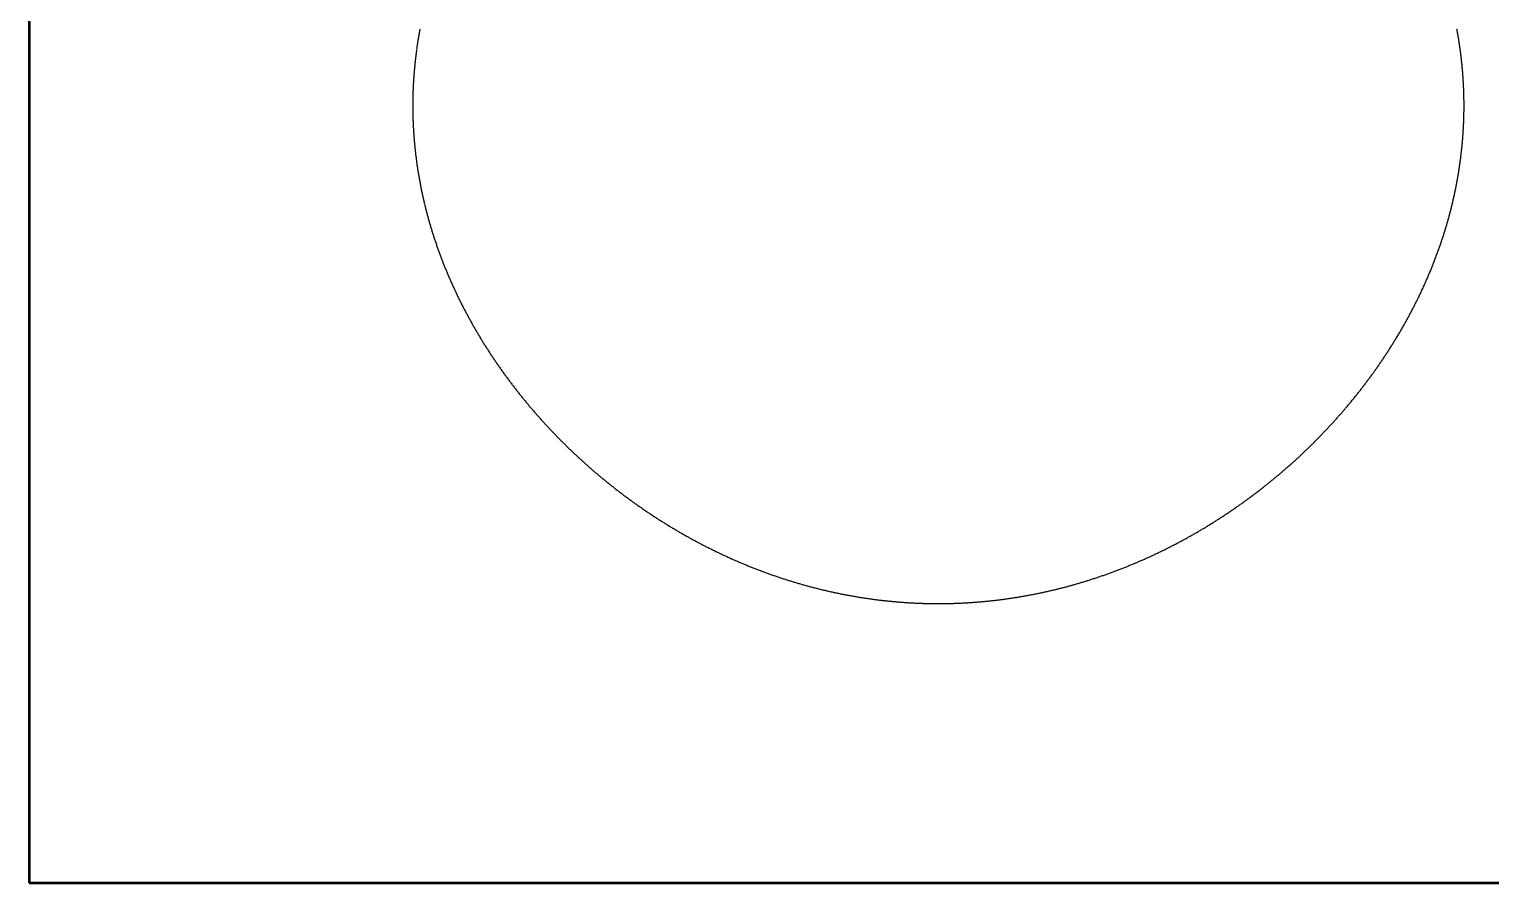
# Model space of a CAD drawing. Header units: millimetres. Extents: x 0 to 2931, y 0 to 1832.
# Drawn here: x 0 to 786, y 0 to 459 of the extents above; entities that cross this region are included whole.
import ezdxf

# ---------------------------------------------------------------- set-up
doc = ezdxf.new("R2010")
doc.units = ezdxf.units.MM
doc.layers.add('IV_OUTER_PROFILE', color=7, linetype='Continuous', lineweight=50)

msp = doc.modelspace()

# ---------------------------------------------------------------- linework, layer by layer
for centre, radius, start, end in [((435.63, 416.56), 229.56, 170.19993, 170.44838), ((435.81, 416.53), 229.74, 169.95159, 170.19999), ((435.98, 416.5), 229.91, 169.70329, 169.95165), ((436.14, 416.47), 230.07, 169.45502, 169.70335), ((540.41, 416.22), 230.88, 10.32303, 10.57049), ((540.75, 416.28), 230.53, 10.07521, 10.32291), ((541.11, 416.35), 230.17, 9.82715, 10.07508), ((541.48, 416.41), 229.8, 9.57883, 9.82701), ((433.83, 416.83), 227.73, 172.18909, 172.43829), ((434.09, 416.8), 228, 171.94012, 172.18919), ((434.34, 416.76), 228.25, 171.69126, 171.94021), ((434.58, 416.73), 228.49, 171.4425, 171.69135), ((434.81, 416.69), 228.73, 171.19384, 171.44258), ((435.03, 416.66), 228.95, 170.94526, 171.19392), ((435.24, 416.62), 229.16, 170.69675, 170.94533), ((435.44, 416.59), 229.36, 170.44831, 170.69683), ((541.85, 416.48), 229.41, 9.33024, 9.57869), ((542.24, 416.54), 229.02, 9.08137, 9.33009), ((542.64, 416.6), 228.62, 8.83222, 9.08122), ((543.04, 416.67), 228.21, 8.58277, 8.83207), ((543.45, 416.73), 227.79, 8.33301, 8.58262), ((543.88, 416.79), 227.37, 8.08295, 8.33286), ((544.31, 416.86), 226.93, 7.83255, 8.08278), ((544.75, 416.92), 226.48, 7.58182, 7.83239), ((431.38, 417.11), 225.27, 174.18611, 174.43667), ((431.72, 417.08), 225.61, 173.93588, 174.18624), ((432.05, 417.04), 225.94, 173.68585, 173.93601), ((432.38, 417.01), 226.27, 173.43599, 173.68597), ((432.69, 416.97), 226.58, 173.18631, 173.43611), ((432.99, 416.94), 226.88, 172.93679, 173.18642), ((433.28, 416.9), 227.18, 172.68742, 172.93689), ((433.56, 416.87), 227.46, 172.43819, 172.68752), ((545.21, 416.98), 226.03, 7.33075, 7.58165), ((545.67, 417.04), 225.56, 7.07932, 7.33058), ((546.14, 417.1), 225.09, 6.82753, 7.07914), ((546.61, 417.15), 224.61, 6.57536, 6.82735), ((547.1, 417.21), 224.12, 6.32281, 6.57518), ((547.6, 417.27), 223.62, 6.06986, 6.32262), ((548.1, 417.32), 223.11, 5.81651, 6.06967), ((548.62, 417.37), 222.59, 5.56275, 5.81632), ((428.29, 417.36), 222.17, 176.19603, 176.4486), ((428.71, 417.33), 222.59, 175.94391, 176.19619), ((429.13, 417.3), 223, 175.69206, 175.94406), ((429.53, 417.27), 223.41, 175.44047, 175.69221), ((429.92, 417.24), 223.8, 175.18914, 175.44062), ((430.3, 417.21), 224.18, 174.93804, 175.18928), ((430.67, 417.18), 224.55, 174.68718, 174.93818), ((431.03, 417.15), 224.92, 174.43654, 174.68732), ((549.14, 417.43), 222.07, 5.30856, 5.56255), ((549.67, 417.48), 221.54, 5.05394, 5.30836), ((550.21, 417.52), 221, 4.79887, 5.05373), ((550.75, 417.57), 220.45, 4.54335, 4.79866), ((551.31, 417.62), 219.89, 4.28737, 4.54314), ((551.87, 417.66), 219.33, 4.03091, 4.28715), ((552.44, 417.7), 218.75, 3.77396, 4.03068), ((550.22, 417.55), 220.98, 3.52005, 3.774), ((424.59, 417.52), 218.46, 178.22406, 178.47929), ((425.09, 417.51), 218.96, 177.96938, 178.22425), ((425.57, 417.49), 219.45, 177.71506, 177.96957), ((426.05, 417.47), 219.92, 177.46109, 177.71525), ((426.52, 417.45), 220.39, 177.20745, 177.46127), ((426.98, 417.43), 220.85, 176.95413, 177.20762), ((427.43, 417.41), 221.3, 176.70113, 176.95431), ((427.86, 417.38), 221.74, 176.44844, 176.7013), ((549.09, 417.48), 222.11, 3.26821, 3.52067), ((549.09, 417.48), 222.11, 3.01595, 3.26821), ((549.1, 417.48), 222.1, 2.76386, 3.01594), ((549.12, 417.48), 222.08, 2.51195, 2.76385), ((549.15, 417.49), 222.05, 2.2602, 2.51194), ((549.19, 417.49), 222.01, 2.0086, 2.26018), ((549.24, 417.49), 221.96, 1.75714, 2.00858), ((549.31, 417.49), 221.89, 1.50581, 1.75712), ((427.09, 417.5), 220.96, 179.49842, 179.74955), ((428.41, 417.5), 222.28, 179.74998, 179.99985), ((428.18, 417.5), 222.05, 179.99994, 180.25038), ((427.98, 417.5), 221.85, 180.25031, 180.50106), ((428.47, 417.49), 222.34, 179.24814, 179.498), ((423.05, 417.56), 216.92, 178.99032, 179.24674), ((423.57, 417.55), 217.45, 178.73452, 178.99053), ((424.09, 417.54), 217.96, 178.4791, 178.73472), ((549.38, 417.49), 221.82, 1.25461, 1.50579), ((549.46, 417.49), 221.74, 1.00351, 1.25458), ((549.56, 417.5), 221.64, 0.75252, 1.00348), ((549.66, 417.5), 221.54, 0.50162, 0.75248), ((549.78, 417.5), 221.42, 0.25079, 0.50157), ((553.93, 417.5), 217.27, 359.48875, 359.74431), ((549.91, 417.5), 221.29, 0.00004, 0.25074), ((554.43, 417.5), 216.77, 359.74411, 0.00005), ((427.82, 417.5), 221.69, 180.50099, 180.75201), ((427.7, 417.5), 221.57, 180.75196, 181.00322), ((427.61, 417.49), 221.48, 181.00318, 181.25465), ((427.56, 417.49), 221.43, 181.25463, 181.50627), ((427.54, 417.49), 221.42, 181.50627, 181.75806), ((427.57, 417.49), 221.44, 181.75807, 182.00998), ((427.63, 417.49), 221.5, 182.01, 182.262), ((427.72, 417.5), 221.59, 182.26204, 182.5141), ((550.22, 417.58), 220.98, 357.45791, 357.71086), ((550.65, 417.57), 220.55, 357.71069, 357.96393), ((551.09, 417.55), 220.11, 357.96376, 358.2173), ((551.54, 417.54), 219.66, 358.21712, 358.47097), ((552, 417.53), 219.2, 358.47079, 358.72496), ((552.47, 417.52), 218.74, 358.72478, 358.97928), ((552.94, 417.51), 218.26, 358.97909, 359.23393), ((553.43, 417.51), 217.77, 359.23375, 359.48894), ((427.85, 417.5), 221.72, 182.51415, 182.76624), ((428.02, 417.51), 221.89, 182.7663, 183.0184), ((428.22, 417.52), 222.1, 183.01847, 183.27053), ((428.46, 417.54), 222.34, 183.27062, 183.52263), ((428.74, 417.56), 222.62, 183.52273, 183.77464), ((429.06, 417.58), 222.93, 183.77476, 184.02655), ((429.41, 417.6), 223.28, 184.02668, 184.27833), ((424.48, 417.23), 218.34, 184.27655, 184.53413), ((547.15, 417.76), 224.06, 355.44469, 355.69569), ((547.49, 417.74), 223.71, 355.69556, 355.94677), ((547.85, 417.71), 223.35, 355.94664, 356.19806), ((548.22, 417.69), 222.98, 356.19792, 356.44958), ((548.6, 417.66), 222.6, 356.44943, 356.70133), ((548.99, 417.64), 222.21, 356.70118, 356.95332), ((549.39, 417.62), 221.81, 356.95317, 357.20556), ((549.8, 417.6), 221.4, 357.20541, 357.45807), ((425.55, 417.31), 219.42, 184.5337, 184.79021), ((426.14, 417.36), 220, 184.79044, 185.04645), ((426.71, 417.41), 220.58, 185.04667, 185.3022), ((427.28, 417.47), 221.15, 185.30242, 185.55746), ((427.84, 417.52), 221.71, 185.55767, 185.81225), ((428.39, 417.58), 222.27, 185.81246, 186.06658), ((428.94, 417.64), 222.82, 186.06679, 186.32045), ((429.47, 417.7), 223.35, 186.32066, 186.57388), ((544.72, 417.99), 226.5, 353.44375, 353.69347), ((544.98, 417.96), 226.23, 353.69337, 353.94322), ((545.26, 417.93), 225.95, 353.94312, 354.1931), ((545.55, 417.9), 225.66, 354.19299, 354.44312), ((545.85, 417.87), 225.36, 354.44301, 354.69329), ((546.16, 417.84), 225.05, 354.69317, 354.94362), ((546.48, 417.82), 224.73, 354.9435, 355.19413), ((546.81, 417.79), 224.4, 355.194, 355.44481), ((430, 417.76), 223.89, 186.57408, 186.82688), ((430.52, 417.82), 224.41, 186.82708, 187.07946), ((431.03, 417.88), 224.92, 187.07965, 187.33162), ((431.53, 417.95), 225.43, 187.33181, 187.58338), ((432.02, 418.02), 225.92, 187.58357, 187.83475), ((432.5, 418.08), 226.41, 187.83493, 188.08573), ((432.98, 418.15), 226.89, 188.08591, 188.33634), ((433.44, 418.22), 227.36, 188.33651, 188.58659), ((542.94, 418.21), 228.29, 351.44998, 351.69905), ((543.13, 418.19), 228.1, 351.69898, 351.9481), ((543.33, 418.16), 227.9, 351.94803, 352.1972), ((543.53, 418.13), 227.69, 352.19713, 352.44637), ((543.75, 418.1), 227.48, 352.44629, 352.6956), ((543.98, 418.08), 227.25, 352.69552, 352.94492), ((544.21, 418.05), 227.01, 352.94483, 353.19433), ((544.46, 418.02), 226.76, 353.19424, 353.44385), ((433.9, 418.29), 227.83, 188.58676, 188.83648), ((434.35, 418.36), 228.28, 188.83664, 189.08603), ((434.79, 418.43), 228.72, 189.08619, 189.33524), ((435.22, 418.5), 229.16, 189.3354, 189.58413), ((435.64, 418.57), 229.58, 189.58428, 189.8327), ((436.05, 418.65), 230, 189.83285, 190.08096), ((436.45, 418.72), 230.41, 190.08111, 190.32894), ((436.84, 418.79), 230.8, 190.32908, 190.57662), ((541.82, 418.4), 229.43, 349.45843, 349.70746), ((541.92, 418.38), 229.32, 349.70742, 349.95642), ((542.04, 418.36), 229.2, 349.95638, 350.20536), ((542.16, 418.34), 229.08, 350.20531, 350.45428), ((542.3, 418.31), 228.94, 350.45423, 350.70321), ((542.45, 418.29), 228.79, 350.70315, 350.95213), ((542.6, 418.27), 228.63, 350.95208, 351.20108), ((542.77, 418.24), 228.47, 351.20102, 351.45005), ((437.22, 418.86), 231.19, 190.57676, 190.82403), ((437.59, 418.93), 231.57, 190.82416, 191.07117), ((437.95, 419), 231.94, 191.0713, 191.31805), ((438.31, 419.08), 232.3, 191.31818, 191.56469), ((438.65, 419.15), 232.65, 191.56481, 191.81109), ((438.98, 419.22), 232.99, 191.81121, 192.05726), ((439.3, 419.29), 233.32, 192.05737, 192.30321), ((439.62, 419.35), 233.64, 192.30332, 192.54895), ((541.32, 418.5), 229.94, 347.46433, 347.7139), ((541.35, 418.49), 229.91, 347.71389, 347.96336), ((541.38, 418.48), 229.87, 347.96335, 348.21273), ((541.43, 418.47), 229.82, 348.21271, 348.46201), ((541.49, 418.46), 229.76, 348.46199, 348.71122), ((541.56, 418.45), 229.69, 348.71119, 348.96036), ((541.63, 418.43), 229.62, 348.96033, 349.20944), ((541.72, 418.42), 229.53, 349.20941, 349.45847), ((439.92, 419.42), 233.95, 192.54906, 192.79449), ((440.21, 419.49), 234.25, 192.79459, 193.03983), ((440.5, 419.55), 234.54, 193.03994, 193.285), ((440.77, 419.62), 234.82, 193.2851, 193.53), ((441.03, 419.68), 235.09, 193.53009, 193.77483), ((441.28, 419.75), 235.35, 193.77492, 194.0195), ((441.53, 419.81), 235.6, 194.01959, 194.26404), ((441.76, 419.87), 235.84, 194.26412, 194.50844), ((540.47, 418.71), 230.82, 345.46428, 345.7139), ((541.36, 418.48), 229.89, 345.7138, 345.96431), ((541.33, 418.49), 229.93, 345.96432, 346.21467), ((541.3, 418.5), 229.95, 346.21468, 346.46488), ((541.29, 418.5), 229.97, 346.46489, 346.71494), ((541.28, 418.5), 229.98, 346.71495, 346.96487), ((541.28, 418.5), 229.97, 346.96487, 347.21466), ((541.3, 418.5), 229.96, 347.21466, 347.46434), ((441.98, 419.92), 236.07, 194.50852, 194.75271), ((442.19, 419.98), 236.29, 194.75278, 194.99686), ((442.4, 420.03), 236.5, 194.99694, 195.24091), ((442.59, 420.09), 236.7, 195.24098, 195.48486), ((442.77, 420.14), 236.89, 195.48493, 195.72872), ((442.94, 420.19), 237.07, 195.72878, 195.9725), ((443.11, 420.23), 237.24, 195.97256, 196.21621), ((443.26, 420.28), 237.4, 196.21626, 196.45986), ((534.12, 420.44), 237.39, 343.49823, 343.74179), ((534.87, 420.23), 236.62, 343.74152, 343.98577), ((535.62, 420.02), 235.84, 343.9855, 344.23046), ((536.37, 419.8), 235.06, 344.23019, 344.47585), ((537.13, 419.59), 234.27, 344.47558, 344.72197), ((537.9, 419.39), 233.47, 344.72169, 344.9688), ((538.67, 419.18), 232.67, 344.96852, 345.21638), ((539.45, 418.98), 231.87, 345.21609, 345.4647), ((443.4, 420.32), 237.55, 196.45991, 196.70345), ((443.53, 420.36), 237.69, 196.7035, 196.947), ((443.66, 420.4), 237.81, 196.94704, 197.19052), ((443.77, 420.43), 237.93, 197.19056, 197.434), ((443.87, 420.47), 238.04, 197.43404, 197.67748), ((443.97, 420.5), 238.14, 197.67751, 197.92094), ((444.05, 420.52), 238.23, 197.92097, 198.1644), ((445.98, 421.16), 240.26, 198.16493, 198.40639), ((528.42, 422.21), 243.36, 341.57565, 341.81398), ((529.11, 421.99), 242.64, 341.81375, 342.0527), ((529.81, 421.77), 241.91, 342.05246, 342.29205), ((530.51, 421.54), 241.17, 342.2918, 342.53203), ((531.22, 421.32), 240.43, 342.53178, 342.77265), ((531.93, 421.1), 239.68, 342.7724, 343.01393), ((532.66, 420.88), 238.92, 343.01368, 343.25587), ((533.39, 420.66), 238.16, 343.25562, 343.49849), ((446.63, 421.38), 240.95, 198.40677, 198.64762), ((447.42, 421.65), 241.78, 198.6479, 198.888), ((448.2, 421.91), 242.61, 198.88827, 199.12763), ((448.98, 422.18), 243.43, 199.1279, 199.36653), ((449.75, 422.46), 244.25, 199.36679, 199.60469), ((450.52, 422.73), 245.06, 199.60496, 199.84214), ((451.28, 423.01), 245.87, 199.8424, 200.07887), ((452.03, 423.28), 246.67, 200.07913, 200.31491), ((523.22, 424.02), 248.87, 339.69201, 339.92571), ((523.84, 423.8), 248.21, 339.9255, 340.15974), ((524.47, 423.57), 247.54, 340.15953, 340.39433), ((525.11, 423.34), 246.86, 340.39411, 340.62948), ((525.76, 423.12), 246.18, 340.62926, 340.8652), ((526.41, 422.89), 245.49, 340.86498, 341.1015), ((527.07, 422.67), 244.78, 341.10128, 341.33839), ((527.75, 422.44), 244.08, 341.33816, 341.57588), ((452.78, 423.56), 247.47, 200.31516, 200.55024), ((453.52, 423.84), 248.26, 200.55049, 200.78489), ((454.26, 424.12), 249.05, 200.78514, 201.01887), ((454.99, 424.4), 249.83, 201.01911, 201.25217), ((455.71, 424.68), 250.61, 201.25241, 201.48481), ((456.42, 424.97), 251.37, 201.48505, 201.7168), ((457.13, 425.25), 252.14, 201.71703, 201.94814), ((457.83, 425.53), 252.89, 201.94837, 202.17885), ((458.52, 425.81), 253.64, 202.17908, 202.40893), ((518.05, 426.02), 254.41, 337.61357, 337.84275), ((518.59, 425.8), 253.83, 337.84258, 338.07223), ((519.13, 425.58), 253.25, 338.07205, 338.30217), ((519.69, 425.36), 252.65, 338.30199, 338.53259), ((520.25, 425.14), 252.04, 338.53241, 338.7635), ((520.83, 424.92), 251.43, 338.76332, 338.99491), ((521.41, 424.7), 250.8, 338.99472, 339.22683), ((522, 424.47), 250.17, 339.22663, 339.45926), ((522.61, 424.25), 249.52, 339.45906, 339.69222), ((459.2, 426.1), 254.38, 202.40916, 202.6384), ((459.88, 426.38), 255.11, 202.63862, 202.86725), ((460.55, 426.66), 255.84, 202.86747, 203.09551), ((461.21, 426.95), 256.56, 203.09572, 203.32317), ((461.86, 427.23), 257.27, 203.32338, 203.55024), ((462.5, 427.51), 257.97, 203.55045, 203.77675), ((463.14, 427.79), 258.66, 203.77695, 204.00268), ((463.76, 428.07), 259.35, 204.00288, 204.22806), ((514.15, 427.68), 258.66, 335.79691, 336.02272), ((514.6, 427.49), 258.16, 336.02258, 336.24878), ((515.06, 427.28), 257.66, 336.24863, 336.47523), ((515.53, 427.08), 257.15, 336.47508, 336.70209), ((516.01, 426.87), 256.62, 336.70193, 336.92935), ((516.51, 426.66), 256.08, 336.9292, 337.15705), ((517.01, 426.45), 255.54, 337.15688, 337.38517), ((517.53, 426.24), 254.98, 337.385, 337.61373), ((464.38, 428.35), 260.02, 204.22826, 204.45289), ((464.99, 428.63), 260.69, 204.45308, 204.67718), ((465.59, 428.9), 261.35, 204.67737, 204.90094), ((466.17, 429.18), 262, 204.90112, 205.12418), ((466.75, 429.45), 262.64, 205.12436, 205.3469), ((467.32, 429.72), 263.27, 205.34708, 205.56912), ((467.88, 429.99), 263.89, 205.56929, 205.79084), ((468.43, 430.25), 264.5, 205.79101, 206.01208), ((468.97, 430.52), 265.1, 206.01224, 206.23283), ((510.6, 429.34), 262.57, 333.78166, 334.0044), ((510.95, 429.17), 262.18, 334.00429, 334.22733), ((511.31, 429), 261.78, 334.22721, 334.45057), ((511.68, 428.82), 261.37, 334.45045, 334.67413), ((512.06, 428.64), 260.95, 334.67401, 334.89802), ((512.46, 428.45), 260.51, 334.89789, 335.12224), ((512.86, 428.27), 260.07, 335.12212, 335.34682), ((513.28, 428.08), 259.61, 335.34669, 335.57175), ((513.71, 427.88), 259.14, 335.57161, 335.79705), ((469.5, 430.78), 265.69, 206.233, 206.45312), ((470.02, 431.04), 266.27, 206.45328, 206.67295), ((470.53, 431.29), 266.84, 206.67311, 206.89233), ((471.02, 431.55), 267.4, 206.89248, 207.11126), ((471.51, 431.8), 267.94, 207.11141, 207.32976), ((471.99, 432.04), 268.48, 207.32991, 207.54784), ((472.45, 432.29), 269, 207.54798, 207.7655), ((472.9, 432.53), 269.52, 207.76564, 207.98275), ((508.25, 430.53), 265.2, 332.01032, 332.23096), ((508.5, 430.4), 264.92, 332.23089, 332.45176), ((508.77, 430.26), 264.62, 332.45167, 332.67278), ((509.04, 430.12), 264.31, 332.6727, 332.89406), ((509.33, 429.97), 263.99, 332.89397, 333.11558), ((509.63, 429.82), 263.65, 333.11549, 333.33737), ((509.94, 429.66), 263.3, 333.33727, 333.55942), ((510.27, 429.5), 262.94, 333.55932, 333.78176), ((473.35, 432.76), 270.02, 207.98289, 208.19961), ((473.78, 432.99), 270.51, 208.19974, 208.41607), ((474.2, 433.22), 270.98, 208.4162, 208.63216), ((474.61, 433.44), 271.45, 208.63228, 208.84788), ((475, 433.66), 271.9, 208.848, 209.06323), ((475.39, 433.88), 272.34, 209.06335, 209.27823), ((475.76, 434.09), 272.77, 209.27835, 209.49289), ((476.12, 434.29), 273.19, 209.493, 209.70722), ((476.47, 434.49), 273.59, 209.70732, 209.92121), ((501.39, 434.31), 273.04, 330.05606, 330.27038), ((502.1, 433.91), 272.23, 330.27016, 330.48513), ((502.82, 433.5), 271.4, 330.48491, 330.70053), ((503.55, 433.1), 270.56, 330.70031, 330.9166), ((504.29, 432.68), 269.72, 330.91637, 331.13334), ((505.03, 432.27), 268.86, 331.13311, 331.35076), ((507.76, 430.79), 265.76, 331.34994, 331.57014), ((507.79, 430.78), 265.73, 331.56983, 331.79004), ((508.01, 430.65), 265.47, 331.78997, 332.0104), ((476.81, 434.69), 273.98, 209.92131, 210.13489), ((477.13, 434.88), 274.36, 210.13499, 210.34827), ((477.45, 435.06), 274.72, 210.34836, 210.56134), ((477.75, 435.24), 275.07, 210.56143, 210.77413), ((478.04, 435.41), 275.4, 210.77422, 210.98663), ((478.31, 435.58), 275.73, 210.98672, 211.19887), ((478.57, 435.74), 276.03, 211.19895, 211.41084), ((478.83, 435.89), 276.33, 211.41092, 211.62256), ((479.06, 436.04), 276.61, 211.62263, 211.83404), ((495.48, 437.82), 279.91, 328.15661, 328.36552), ((496.09, 437.45), 279.2, 328.36534, 328.57481), ((496.71, 437.07), 278.47, 328.57462, 328.78466), ((497.35, 436.68), 277.73, 328.78448, 328.9951), ((497.99, 436.3), 276.97, 328.99491, 329.20612), ((498.65, 435.91), 276.21, 329.20592, 329.41774), ((499.32, 435.51), 275.43, 329.41754, 329.62996), ((500, 435.12), 274.65, 329.62976, 329.84281), ((500.69, 434.72), 273.85, 329.8426, 330.05627), ((479.29, 436.18), 276.87, 211.83411, 212.04528), ((479.84, 436.52), 277.52, 212.04545, 212.2561), ((480.6, 437), 278.42, 212.25632, 212.46626), ((481.33, 437.47), 279.29, 212.46648, 212.67572), ((482.06, 437.94), 280.16, 212.67593, 212.88449), ((482.78, 438.41), 281.02, 212.8847, 213.09257), ((483.49, 438.87), 281.86, 213.09278, 213.29999), ((484.19, 439.33), 282.7, 213.30019, 213.50674), ((484.87, 439.79), 283.52, 213.50694, 213.71284), ((490.54, 440.98), 285.78, 326.30162, 326.5059), ((491.03, 440.65), 285.18, 326.50575, 326.71051), ((491.55, 440.32), 284.57, 326.71036, 326.9156), ((492.07, 439.98), 283.95, 326.91545, 327.12118), ((492.61, 439.63), 283.31, 327.12103, 327.32726), ((493.16, 439.28), 282.65, 327.3271, 327.53385), ((493.72, 438.92), 281.99, 327.53369, 327.74097), ((494.29, 438.56), 281.31, 327.7408, 327.94861), ((494.88, 438.19), 280.62, 327.94844, 328.15679), ((485.55, 440.24), 284.34, 213.71303, 213.91829), ((486.22, 440.69), 285.14, 213.91848, 214.12311), ((486.87, 441.13), 285.93, 214.1233, 214.3273), ((487.51, 441.57), 286.71, 214.32749, 214.53088), ((488.14, 442.01), 287.48, 214.53106, 214.73385), ((488.77, 442.44), 288.23, 214.73403, 214.93622), ((489.37, 442.86), 288.97, 214.93639, 215.138), ((489.97, 443.29), 289.7, 215.13817, 215.33921), ((490.55, 443.7), 290.42, 215.33937, 215.53984), ((486.67, 443.63), 290.47, 324.48395, 324.6844), ((487.04, 443.37), 290.01, 324.6843, 324.88513), ((487.43, 443.09), 289.54, 324.88502, 325.08625), ((487.83, 442.81), 289.05, 325.08614, 325.28777), ((488.25, 442.52), 288.54, 325.28765, 325.48971), ((488.68, 442.23), 288.02, 325.48958, 325.69206), ((489.12, 441.93), 287.48, 325.69194, 325.89485), ((489.58, 441.62), 286.93, 325.89472, 326.09808), ((490.05, 441.3), 286.36, 326.09794, 326.30176), ((491.13, 444.11), 291.12, 215.54, 215.73992), ((491.68, 444.51), 291.81, 215.74007, 215.93944), ((492.23, 444.91), 292.49, 215.93959, 216.13842), ((492.76, 445.3), 293.15, 216.13857, 216.33687), ((493.29, 445.69), 293.8, 216.33702, 216.5348), ((493.79, 446.06), 294.43, 216.53495, 216.73222), ((494.29, 446.43), 295.05, 216.73236, 216.92913), ((494.77, 446.79), 295.65, 216.92927, 217.12556), ((495.23, 447.15), 296.23, 217.12569, 217.32149), ((495.69, 447.49), 296.81, 217.32162, 217.51696), ((483.74, 445.78), 294.1, 322.49933, 322.69647), ((483.96, 445.61), 293.82, 322.6964, 322.89383), ((484.2, 445.43), 293.52, 322.89376, 323.09148), ((484.46, 445.23), 293.2, 323.09141, 323.28943), ((484.73, 445.03), 292.86, 323.28936, 323.4877), ((485.02, 444.82), 292.51, 323.48762, 323.68629), ((485.32, 444.6), 292.13, 323.6862, 323.88521), ((485.63, 444.37), 291.74, 323.88512, 324.08447), ((485.96, 444.13), 291.34, 324.08437, 324.28408), ((486.31, 443.89), 290.91, 324.28398, 324.48405), ((496.13, 447.83), 297.36, 217.51708, 217.71195), ((496.55, 448.16), 297.9, 217.71207, 217.9065), ((496.96, 448.48), 298.42, 217.90661, 218.1006), ((497.36, 448.79), 298.92, 218.10071, 218.29426), ((497.74, 449.1), 299.41, 218.29436, 218.4875), ((498.11, 449.39), 299.88, 218.4876, 218.68032), ((498.46, 449.67), 300.33, 218.68042, 218.87273), ((498.8, 449.95), 300.77, 218.87283, 219.06475), ((499.12, 450.21), 301.18, 219.06484, 219.25639), ((499.43, 450.46), 301.58, 219.25647, 219.44765), ((480.31, 448.51), 298.49, 320.54671, 320.73986), ((480.76, 448.15), 297.91, 320.73974, 320.93339), ((481.22, 447.77), 297.32, 320.93326, 321.12742), ((482.49, 446.75), 295.69, 321.12701, 321.32235), ((482.71, 446.58), 295.41, 321.3222, 321.51784), ((482.84, 446.47), 295.24, 321.51781, 321.71367), ((482.99, 446.36), 295.05, 321.71363, 321.90973), ((483.15, 446.23), 294.84, 321.90968, 322.10603), ((483.33, 446.09), 294.61, 322.10598, 322.30258), ((483.53, 445.94), 294.37, 322.30252, 322.49939), ((499.72, 450.7), 301.96, 219.44773, 219.63854), ((500, 450.93), 302.32, 219.63861, 219.82907), ((500.26, 451.15), 302.66, 219.82914, 220.01926), ((500.51, 451.36), 302.99, 220.01932, 220.20911), ((500.74, 451.55), 303.29, 220.20917, 220.39863), ((500.96, 451.74), 303.57, 220.39869, 220.58784), ((501.16, 451.91), 303.83, 220.58789, 220.77674), ((501.34, 452.07), 304.08, 220.77679, 220.96534), ((501.51, 452.21), 304.3, 220.96539, 221.15366), ((501.66, 452.35), 304.5, 221.1537, 221.3417), ((476.62, 451.63), 303.32, 318.64134, 318.83007), ((476.92, 451.37), 302.92, 318.82998, 319.01911), ((477.24, 451.09), 302.5, 319.01902, 319.20856), ((477.57, 450.81), 302.06, 319.20847, 319.39842), ((477.92, 450.51), 301.6, 319.39832, 319.5887), ((478.28, 450.2), 301.13, 319.5886, 319.77942), ((478.66, 449.88), 300.63, 319.77932, 319.97059), ((479.05, 449.55), 300.12, 319.97048, 320.1622), ((479.46, 449.22), 299.59, 320.16209, 320.35428), ((479.88, 448.87), 299.05, 320.35416, 320.54683), ((501.79, 452.47), 304.68, 221.34174, 221.52948), ((501.91, 452.57), 304.84, 221.52951, 221.717), ((502.02, 452.67), 304.98, 221.71703, 221.90427), ((502.1, 452.74), 305.1, 221.9043, 222.09131), ((502.18, 452.81), 305.19, 222.09133, 222.27813), ((502.23, 452.86), 305.27, 222.27814, 222.46473), ((502.27, 452.89), 305.32, 222.46474, 222.65113), ((502.29, 452.91), 305.35, 222.65113, 222.83733), ((502.3, 452.92), 305.36, 222.83733, 223.02335), ((502.28, 452.91), 305.34, 223.02335, 223.2092), ((502.26, 452.88), 305.3, 223.2092, 223.39489), ((474.3, 453.73), 306.44, 316.58942, 316.77442), ((474.43, 453.6), 306.26, 316.77439, 316.95968), ((474.58, 453.47), 306.06, 316.95964, 317.14523), ((474.74, 453.31), 305.84, 317.14518, 317.33108), ((474.92, 453.15), 305.6, 317.33103, 317.51725), ((475.12, 452.97), 305.33, 317.5172, 317.70374), ((475.33, 452.78), 305.05, 317.70369, 317.89057), ((475.56, 452.57), 304.74, 317.89051, 318.07774), ((475.8, 452.36), 304.42, 318.07767, 318.26527), ((476.05, 452.13), 304.07, 318.26519, 318.45315), ((476.33, 451.89), 303.71, 318.45308, 318.64142), ((502.21, 452.84), 305.24, 223.39488, 223.58043), ((502.15, 452.78), 305.16, 223.58041, 223.76583), ((502.08, 452.71), 305.05, 223.76581, 223.9511), ((501.98, 452.62), 304.92, 223.95107, 224.13625), ((501.87, 452.51), 304.77, 224.13622, 224.32129), ((501.75, 452.39), 304.59, 224.32126, 224.50624), ((501.61, 452.25), 304.39, 224.5062, 224.6911), ((501.45, 452.09), 304.17, 224.69106, 224.87589), ((501.27, 451.92), 303.92, 224.87584, 225.06061), ((501.08, 451.73), 303.65, 225.06056, 225.24528), ((509.33, 460.06), 315.38, 225.24763, 225.42525), ((467.79, 460.24), 315.66, 314.57879, 314.75617), ((473.17, 454.84), 308.03, 314.7543, 314.93638), ((473.85, 454.15), 307.06, 314.93573, 315.11861), ((473.84, 454.17), 307.09, 315.11862, 315.3017), ((473.84, 454.17), 307.09, 315.3017, 315.48498), ((473.85, 454.15), 307.06, 315.48497, 315.66847), ((473.89, 454.12), 307.02, 315.66846, 315.85218), ((473.94, 454.07), 306.95, 315.85217, 316.03613), ((474, 454.01), 306.85, 316.03611, 316.22031), ((474.09, 453.93), 306.74, 316.22029, 316.40475), ((474.19, 453.83), 306.6, 316.40472, 316.58945), ((507.41, 458.11), 312.64, 225.42578, 225.60462), ((506.27, 456.95), 311.01, 225.60431, 225.78378), ((505.3, 455.95), 309.63, 225.78351, 225.96351), ((504.5, 455.13), 308.48, 225.96328, 226.1437), ((503.88, 454.48), 307.58, 226.14352, 226.32426), ((503.42, 454), 306.91, 226.32412, 226.50507), ((503.13, 453.69), 306.49, 226.50499, 226.68605), ((503, 453.55), 306.3, 226.68601, 226.86708), ((503.03, 453.58), 306.35, 226.86708, 227.04805), ((503.23, 453.79), 306.63, 227.04811, 227.22887), ((503.58, 454.18), 307.16, 227.22897, 227.40943), ((504.1, 454.75), 307.92, 227.40958, 227.58962), ((474.7, 453.13), 305.74, 312.4102, 312.59161), ((474.87, 452.95), 305.49, 312.59156, 312.7731), ((474.9, 452.91), 305.44, 312.77309, 312.95468), ((474.81, 453.01), 305.58, 312.9547, 313.13624), ((474.58, 453.25), 305.91, 313.13631, 313.31772), ((474.22, 453.64), 306.44, 313.31782, 313.49903), ((473.72, 454.16), 307.16, 313.49916, 313.68007), ((473.08, 454.82), 308.08, 313.68024, 313.86076), ((472.31, 455.63), 309.19, 313.86098, 314.04103), ((471.4, 456.57), 310.51, 314.04128, 314.22079), ((470.34, 457.65), 312.02, 314.22107, 314.39995), ((469.14, 458.88), 313.74, 314.40027, 314.57844), ((504.78, 455.49), 308.93, 227.58981, 227.76934), ((505.62, 456.42), 310.19, 227.76958, 227.94849), ((506.63, 457.54), 311.69, 227.94877, 228.12696), ((507.8, 458.84), 313.44, 228.12729, 228.30466), ((509.13, 460.34), 315.45, 228.30503, 228.48148), ((506.44, 457.29), 311.38, 228.48035, 228.65935), ((505.35, 456.06), 309.74, 228.65897, 228.83914), ((505.49, 456.22), 309.95, 228.83919, 229.01945), ((505.62, 456.36), 310.14, 229.01948, 229.19984), ((505.72, 456.48), 310.3, 229.19988, 229.38035), ((505.81, 456.59), 310.44, 229.38037, 229.56097), ((505.89, 456.68), 310.56, 229.56099, 229.74172), ((474.56, 453.05), 305.77, 310.2516, 310.43516), ((474.88, 452.67), 305.28, 310.43506, 310.6187), ((468.18, 460.47), 315.56, 310.62131, 310.79877), ((467.34, 461.43), 316.84, 310.79934, 310.97581), ((468.68, 459.89), 314.79, 310.97543, 311.15278), ((469.89, 458.51), 312.95, 311.15243, 311.33058), ((470.97, 457.28), 311.32, 311.33026, 311.50913), ((471.92, 456.21), 309.89, 311.50885, 311.68835), ((472.74, 455.3), 308.67, 311.68811, 311.86816), ((473.42, 454.54), 307.64, 311.86796, 312.04848), ((473.98, 453.92), 306.81, 312.04831, 312.22921), ((474.41, 453.45), 306.17, 312.22908, 312.41029), ((505.95, 456.75), 310.64, 229.74174, 229.92261), ((505.99, 456.8), 310.71, 229.92263, 230.10366), ((506.01, 456.83), 310.75, 230.10367, 230.28486), ((506.02, 456.84), 310.77, 230.28487, 230.46624), ((506.02, 456.83), 310.76, 230.46624, 230.6478), ((506, 456.81), 310.73, 230.6478, 230.82956), ((505.97, 456.77), 310.68, 230.82955, 231.01152), ((505.92, 456.71), 310.6, 231.0115, 231.19369), ((505.86, 456.63), 310.5, 231.19367, 231.37609), ((505.78, 456.54), 310.38, 231.37607, 231.55873), ((505.69, 456.42), 310.23, 231.5587, 231.74162), ((505.59, 456.29), 310.06, 231.74159, 231.92476), ((505.47, 456.14), 309.87, 231.92472, 232.10817), ((471.81, 456.4), 310.1, 307.87006, 308.05335), ((471.93, 456.24), 309.9, 308.05332, 308.23656), ((472.07, 456.07), 309.68, 308.23652, 308.41973), ((472.22, 455.88), 309.44, 308.41968, 308.60288), ((472.39, 455.67), 309.18, 308.60282, 308.786), ((472.57, 455.45), 308.89, 308.78595, 308.96912), ((472.76, 455.21), 308.58, 308.96906, 309.15225), ((472.97, 454.95), 308.25, 309.15218, 309.33539), ((473.2, 454.67), 307.89, 309.33532, 309.51856), ((473.44, 454.38), 307.51, 309.51848, 309.70176), ((473.7, 454.07), 307.11, 309.70168, 309.88501), ((473.97, 453.75), 306.69, 309.88493, 310.06832), ((474.26, 453.41), 306.24, 310.06823, 310.2517), ((505.34, 455.97), 309.66, 232.10813, 232.29186), ((505.2, 455.79), 309.43, 232.29181, 232.47584), ((505.04, 455.58), 309.17, 232.47579, 232.66011), ((504.87, 455.36), 308.9, 232.66006, 232.8447), ((504.69, 455.13), 308.6, 232.84464, 233.0296), ((504.26, 454.55), 307.88, 233.02943, 233.21497), ((504.2, 454.46), 307.77, 233.21493, 233.40068), ((504.25, 454.54), 307.86, 233.40069, 233.58652), ((504.29, 454.59), 307.93, 233.58653, 233.77245), ((504.32, 454.63), 307.98, 233.77246, 233.95847), ((504.34, 454.66), 308.01, 233.95848, 234.1446), ((504.34, 454.66), 308.02, 234.1446, 234.33085), ((504.34, 454.65), 308, 234.33085, 234.51722), ((471.46, 456.84), 310.67, 305.47886, 305.66363), ((471.41, 456.91), 310.76, 305.66365, 305.84825), ((471.37, 456.96), 310.82, 305.84826, 306.03269), ((471.35, 457), 310.86, 306.0327, 306.21698), ((471.33, 457.02), 310.89, 306.21699, 306.40112), ((471.33, 457.02), 310.89, 306.40112, 306.58512), ((471.35, 457), 310.86, 306.58512, 306.769), ((471.37, 456.97), 310.82, 306.76899, 306.95275), ((471.41, 456.91), 310.76, 306.95274, 307.1364), ((471.46, 456.84), 310.67, 307.13638, 307.31995), ((471.53, 456.76), 310.56, 307.31992, 307.5034), ((471.61, 456.65), 310.43, 307.50338, 307.68679), ((471.7, 456.53), 310.28, 307.68676, 307.8701), ((504.32, 454.63), 307.97, 234.51722, 234.70373), ((504.29, 454.58), 307.92, 234.70372, 234.89039), ((504.24, 454.52), 307.85, 234.89037, 235.0772), ((504.19, 454.45), 307.75, 235.07718, 235.26417), ((504.13, 454.35), 307.64, 235.26415, 235.45132), ((504.05, 454.24), 307.51, 235.45129, 235.63865), ((503.97, 454.12), 307.35, 235.63862, 235.82617), ((503.87, 453.98), 307.18, 235.82614, 236.0139), ((503.76, 453.82), 306.99, 236.01386, 236.20184), ((503.65, 453.64), 306.78, 236.2018, 236.39), ((503.52, 453.45), 306.55, 236.38996, 236.57839), ((503.38, 453.24), 306.3, 236.57834, 236.76703), ((503.24, 453.02), 306.04, 236.76697, 236.95591), ((503.08, 452.78), 305.75, 236.95585, 237.14505), ((473.32, 454.1), 307.36, 302.86771, 303.05593), ((473.12, 454.41), 307.72, 303.056, 303.24391), ((472.93, 454.69), 308.07, 303.24398, 303.4316), ((472.75, 454.96), 308.39, 303.43166, 303.61898), ((472.58, 455.22), 308.7, 303.61905, 303.80609), ((472.42, 455.46), 308.98, 303.80615, 303.99292), ((472.27, 455.68), 309.25, 303.99297, 304.17949), ((472.13, 455.88), 309.5, 304.17954, 304.3658), ((472, 456.07), 309.73, 304.36584, 304.55186), ((471.88, 456.24), 309.94, 304.5519, 304.73769), ((471.78, 456.4), 310.12, 304.73773, 304.92329), ((471.68, 456.53), 310.29, 304.92333, 305.10868), ((471.59, 456.65), 310.44, 305.10871, 305.29386), ((471.52, 456.76), 310.57, 305.29388, 305.47884), ((502.92, 452.52), 305.45, 237.14499, 237.33446), ((502.74, 452.25), 305.12, 237.33439, 237.52415), ((502.56, 451.97), 304.78, 237.52408, 237.71412), ((502.37, 451.66), 304.43, 237.71405, 237.9044), ((502.17, 451.34), 304.05, 237.90432, 238.09497), ((501.96, 451.01), 303.66, 238.09489, 238.28587), ((501.75, 450.66), 303.25, 238.28578, 238.47708), ((501.52, 450.3), 302.82, 238.47699, 238.66863), ((501.29, 449.92), 302.38, 238.66854, 238.86052), ((501.06, 449.52), 301.91, 238.86043, 239.05277), ((500.81, 449.11), 301.44, 239.05267, 239.24537), ((500.56, 448.69), 300.94, 239.24527, 239.43835), ((500.3, 448.25), 300.43, 239.43824, 239.63171), ((500.03, 447.8), 299.91, 239.63159, 239.82545), ((476.94, 448.21), 300.44, 300.19354, 300.38706), ((476.63, 448.73), 301.05, 300.38719, 300.58028), ((476.33, 449.23), 301.63, 300.5804, 300.77305), ((476.04, 449.72), 302.2, 300.77317, 300.96541), ((475.76, 450.2), 302.75, 300.96552, 301.15734), ((475.48, 450.66), 303.29, 301.15746, 301.34887), ((475.21, 451.1), 303.81, 301.34898, 301.54001), ((474.94, 451.53), 304.32, 301.54011, 301.73076), ((474.69, 451.94), 304.8, 301.73086, 301.92113), ((474.44, 452.34), 305.28, 301.92122, 302.11113), ((474.2, 452.73), 305.73, 302.11122, 302.30077), ((473.96, 453.09), 306.16, 302.30086, 302.49006), ((473.74, 453.45), 306.58, 302.49015, 302.67901), ((473.52, 453.78), 306.98, 302.67909, 302.86763), ((498.19, 444.62), 296.24, 239.82478, 240.02108), ((498.42, 445.01), 296.69, 240.02088, 240.21693), ((498.45, 445.06), 296.74, 240.21694, 240.413), ((498.47, 445.09), 296.78, 240.413, 240.60907), ((498.48, 445.12), 296.81, 240.60908, 240.80517), ((498.48, 445.13), 296.82, 240.80517, 241.00128), ((498.48, 445.12), 296.82, 241.00128, 241.19744), ((498.48, 445.11), 296.8, 241.19743, 241.39363), ((498.46, 445.08), 296.77, 241.39362, 241.58986), ((498.44, 445.04), 296.73, 241.58985, 241.78616), ((498.41, 444.99), 296.67, 241.78614, 241.98251), ((498.38, 444.93), 296.6, 241.9825, 242.17894), ((498.34, 444.85), 296.51, 242.17892, 242.37544), ((498.29, 444.77), 296.41, 242.37542, 242.57202), ((498.24, 444.66), 296.3, 242.572, 242.7687), ((498.18, 444.55), 296.17, 242.76867, 242.96548), ((498.12, 444.43), 296.03, 242.96545, 243.16236), ((480.26, 442.31), 293.67, 296.84138, 297.0399), ((480.24, 442.33), 293.7, 297.03991, 297.23839), ((480.24, 442.35), 293.71, 297.2384, 297.43686), ((480.24, 442.35), 293.71, 297.43686, 297.63531), ((480.24, 442.33), 293.7, 297.6353, 297.83374), ((480.26, 442.31), 293.67, 297.83373, 298.03217), ((480.28, 442.28), 293.64, 298.03216, 298.23059), ((480.31, 442.21), 293.56, 298.23064, 298.4291), ((479.92, 442.92), 294.37, 298.42924, 298.62713), ((479.57, 443.56), 295.1, 298.62729, 298.82466), ((479.23, 444.19), 295.82, 298.82482, 299.02167), ((478.88, 444.81), 296.52, 299.02183, 299.21817), ((478.55, 445.41), 297.21, 299.21833, 299.41418), ((478.21, 446), 297.89, 299.41433, 299.6097), ((477.89, 446.57), 298.55, 299.60984, 299.80474), ((477.57, 447.13), 299.2, 299.80488, 299.9993), ((477.25, 447.68), 299.83, 299.99944, 300.19341), ((498.05, 444.29), 295.88, 243.16233, 243.35936), ((497.97, 444.14), 295.71, 243.35932, 243.55648), ((497.89, 443.98), 295.53, 243.55644, 243.75373), ((497.81, 443.8), 295.33, 243.75369, 243.95111), ((497.72, 443.62), 295.13, 243.95107, 244.14864), ((497.62, 443.42), 294.91, 244.14859, 244.34632), ((497.52, 443.21), 294.67, 244.34627, 244.54416), ((497.41, 442.98), 294.43, 244.54411, 244.74217), ((497.3, 442.75), 294.16, 244.74211, 244.94035), ((497.19, 442.5), 293.89, 244.94029, 245.13871), ((497.07, 442.24), 293.61, 245.13864, 245.33725), ((496.94, 441.97), 293.31, 245.33719, 245.536), ((496.82, 441.68), 293, 245.53593, 245.73494), ((496.68, 441.39), 292.67, 245.73487, 245.9341), ((496.55, 441.08), 292.34, 245.93402, 246.13347), ((496.4, 440.76), 291.99, 246.13339, 246.33307), ((496.26, 440.43), 291.63, 246.33299, 246.5329), ((496.11, 440.09), 291.25, 246.53282, 246.73297), ((481.38, 439.88), 291, 293.25374, 293.45407), ((481.27, 440.11), 291.25, 293.45413, 293.65429), ((481.18, 440.34), 291.5, 293.65435, 293.85436), ((481.08, 440.55), 291.73, 293.85441, 294.05427), ((480.99, 440.75), 291.95, 294.05432, 294.25405), ((480.91, 440.94), 292.15, 294.2541, 294.45369), ((480.83, 441.11), 292.35, 294.45373, 294.65319), ((480.75, 441.28), 292.53, 294.65324, 294.85258), ((480.68, 441.43), 292.7, 294.85262, 295.05186), ((480.62, 441.57), 292.85, 295.05189, 295.25102), ((480.55, 441.7), 293, 295.25106, 295.45009), ((480.5, 441.82), 293.13, 295.45012, 295.64906), ((480.45, 441.92), 293.24, 295.64909, 295.84795), ((480.4, 442.02), 293.35, 295.84798, 296.04676), ((480.36, 442.1), 293.44, 296.04678, 296.2455), ((480.33, 442.17), 293.52, 296.24552, 296.44418), ((480.3, 442.23), 293.58, 296.4442, 296.6428), ((480.27, 442.28), 293.64, 296.64281, 296.84137), ((495.96, 439.73), 290.87, 246.73288, 246.93329), ((495.8, 439.37), 290.47, 246.9332, 247.13386), ((495.65, 438.99), 290.06, 247.13377, 247.3347), ((495.48, 438.6), 289.64, 247.3346, 247.5358), ((495.32, 438.2), 289.2, 247.5357, 247.73718), ((495.15, 437.79), 288.76, 247.73708, 247.93884), ((494.98, 437.37), 288.3, 247.93874, 248.1408), ((494.81, 436.93), 287.84, 248.14069, 248.34305), ((494.63, 436.49), 287.36, 248.34294, 248.54561), ((494.45, 436.03), 286.87, 248.54549, 248.74848), ((494.27, 435.57), 286.37, 248.74836, 248.95167), ((494.09, 435.09), 285.86, 248.95155, 249.15519), ((493.9, 434.6), 285.33, 249.15507, 249.35905), ((493.72, 434.1), 284.8, 249.35892, 249.56324), ((493.53, 433.59), 284.26, 249.56311, 249.76779), ((493.34, 433.07), 283.7, 249.76766, 249.9727), ((493.14, 432.54), 283.14, 249.97256, 250.17796), ((492.95, 432), 282.57, 250.17783, 250.3836), ((492.75, 431.45), 281.98, 250.38346, 250.58962), ((492.56, 430.89), 281.39, 250.58948, 250.79603), ((492.36, 430.32), 280.78, 250.79588, 251.00283), ((484.29, 432.33), 282.9, 288.99491, 289.20029), ((484.12, 432.8), 283.4, 289.20042, 289.40548), ((483.96, 433.25), 283.88, 289.4056, 289.61036), ((483.8, 433.7), 284.36, 289.61048, 289.81494), ((483.64, 434.14), 284.82, 289.81505, 290.01923), ((483.49, 434.57), 285.28, 290.01934, 290.22323), ((483.33, 434.98), 285.72, 290.22333, 290.42694), ((483.18, 435.39), 286.15, 290.42705, 290.63039), ((483.03, 435.78), 286.58, 290.63049, 290.83357), ((482.89, 436.16), 286.99, 290.83367, 291.03649), ((482.74, 436.54), 287.38, 291.03659, 291.23917), ((482.6, 436.9), 287.77, 291.23926, 291.4416), ((482.47, 437.25), 288.15, 291.44168, 291.64379), ((482.33, 437.58), 288.51, 291.64387, 291.84575), ((482.2, 437.91), 288.86, 291.84583, 292.04749), ((482.07, 438.23), 289.2, 292.04757, 292.24902), ((481.95, 438.53), 289.53, 292.2491, 292.45034), ((481.83, 438.82), 289.85, 292.45041, 292.65146), ((481.71, 439.1), 290.15, 292.65153, 292.85238), ((481.59, 439.37), 290.45, 292.85245, 293.05312), ((481.48, 439.63), 290.73, 293.05318, 293.25368), ((492.16, 429.74), 280.17, 251.00268, 251.21003), ((491.96, 429.15), 279.55, 251.20987, 251.41764), ((491.76, 428.55), 278.92, 251.41748, 251.62566), ((491.56, 427.94), 278.28, 251.6255, 251.83411), ((491.36, 427.33), 277.63, 251.83394, 252.04298), ((491.15, 426.7), 276.97, 252.04282, 252.2523), ((490.95, 426.06), 276.3, 252.25213, 252.46206), ((490.75, 425.42), 275.63, 252.46189, 252.67227), ((490.55, 424.77), 274.94, 252.67209, 252.88294), ((490.34, 424.11), 274.25, 252.88276, 253.09407), ((490.07, 423.2), 273.3, 253.0938, 253.30579), ((489.93, 422.72), 272.8, 253.30574, 253.51804), ((489.96, 422.84), 272.93, 253.51807, 253.73021), ((489.99, 422.95), 273.04, 253.73024, 253.94221), ((490.02, 423.05), 273.15, 253.94224, 254.15405), ((490.05, 423.14), 273.24, 254.15408, 254.36574), ((490.07, 423.22), 273.33, 254.36576, 254.57729), ((490.09, 423.29), 273.4, 254.57731, 254.7887), ((490.11, 423.35), 273.46, 254.78872, 254.99998), ((490.12, 423.4), 273.51, 255, 255.21114), ((490.13, 423.43), 273.55, 255.21115, 255.42219), ((490.13, 423.46), 273.57, 255.42219, 255.63312), ((490.14, 423.48), 273.59, 255.63313, 255.84396), ((490.14, 423.48), 273.59, 255.84396, 256.0547), ((490.14, 423.47), 273.59, 256.0547, 256.26535), ((490.13, 423.45), 273.57, 256.26535, 256.47593), ((490.13, 423.42), 273.54, 256.47592, 256.68643), ((490.12, 423.38), 273.49, 256.68642, 256.89687), ((487.36, 422.44), 272.55, 283.11764, 283.32882), ((487.34, 422.51), 272.62, 283.32884, 283.54007), ((487.33, 422.56), 272.67, 283.54008, 283.75136), ((487.32, 422.6), 272.71, 283.75137, 283.96271), ((487.31, 422.63), 272.74, 283.96272, 284.17412), ((487.31, 422.65), 272.76, 284.17412, 284.3856), ((487.31, 422.66), 272.77, 284.3856, 284.59716), ((487.31, 422.65), 272.76, 284.59716, 284.80881), ((487.49, 421.97), 272.06, 284.80855, 285.02083), ((487.6, 421.56), 271.64, 285.02087, 285.23356), ((487.42, 422.21), 272.31, 285.23374, 285.44598), ((487.24, 422.85), 272.97, 285.44615, 285.65794), ((487.07, 423.48), 273.63, 285.65811, 285.86948), ((486.89, 424.1), 274.28, 285.86964, 286.08058), ((486.71, 424.72), 274.92, 286.08074, 286.29125), ((486.53, 425.32), 275.55, 286.29141, 286.50151), ((486.36, 425.92), 276.17, 286.50167, 286.71136), ((486.18, 426.51), 276.78, 286.71152, 286.92081), ((486, 427.08), 277.38, 286.92097, 287.12987), ((485.83, 427.65), 277.98, 287.13002, 287.33854), ((485.65, 428.21), 278.56, 287.33868, 287.54682), ((485.48, 428.76), 279.14, 287.54697, 287.75474), ((485.3, 429.3), 279.71, 287.75488, 287.96229), ((485.13, 429.83), 280.26, 287.96242, 288.16948), ((484.96, 430.35), 280.81, 288.16961, 288.37631), ((484.79, 430.86), 281.35, 288.37645, 288.58281), ((484.62, 431.36), 281.88, 288.58294, 288.78896), ((484.45, 431.85), 282.39, 288.78909, 288.99479), ((490.1, 423.33), 273.44, 256.89686, 257.10726), ((490.09, 423.27), 273.37, 257.10724, 257.31759), ((490.07, 423.19), 273.3, 257.31757, 257.52789), ((490.05, 423.1), 273.21, 257.52786, 257.73815), ((490.03, 423.01), 273.11, 257.73812, 257.94838), ((490.01, 422.89), 272.99, 257.94835, 258.15859), ((489.98, 422.77), 272.87, 258.15856, 258.36879), ((489.96, 422.64), 272.73, 258.36876, 258.57899), ((489.93, 422.49), 272.58, 258.57895, 258.78919), ((489.9, 422.33), 272.42, 258.78915, 258.9994), ((489.86, 422.16), 272.25, 258.99936, 259.20963), ((489.83, 421.98), 272.06, 259.20959, 259.41989), ((489.79, 421.79), 271.87, 259.41984, 259.63018), ((489.75, 421.58), 271.66, 259.63013, 259.84052), ((489.72, 421.37), 271.44, 259.84046, 260.0509), ((489.68, 421.14), 271.2, 260.05084, 260.26135), ((489.63, 420.89), 270.96, 260.26128, 260.47185), ((489.59, 420.64), 270.7, 260.47179, 260.68244), ((489.55, 420.37), 270.43, 260.68237, 260.8931), ((489.5, 420.09), 270.15, 260.89303, 261.10385), ((489.46, 419.8), 269.85, 261.10378, 261.3147), ((489.41, 419.5), 269.55, 261.31462, 261.52566), ((489.37, 419.19), 269.23, 261.52558, 261.73673), ((489.32, 418.86), 268.9, 261.73664, 261.94792), ((489.27, 418.52), 268.56, 261.94783, 262.15924), ((489.22, 418.17), 268.2, 262.15915, 262.3707), ((489.18, 417.81), 267.84, 262.3706, 262.5823), ((489.13, 417.43), 267.46, 262.5822, 262.79406), ((489.08, 417.05), 267.07, 262.79396, 263.00598), ((489.03, 416.65), 266.67, 263.00587, 263.21807), ((488.98, 416.24), 266.25, 263.21796, 263.43034), ((488.93, 415.81), 265.83, 263.43023, 263.6428), ((488.89, 415.38), 265.39, 263.64268, 263.85545), ((488.84, 414.93), 264.94, 263.85533, 264.06831), ((488.79, 414.47), 264.48, 264.06818, 264.28138), ((488.75, 414), 264.01, 264.28125, 264.49467), ((488.7, 413.52), 263.53, 264.49454, 264.70819), ((488.65, 413.03), 263.03, 264.70805, 264.92194), ((488.61, 412.52), 262.52, 264.92181, 265.13595), ((488.57, 412.01), 262, 265.13581, 265.3502), ((488.53, 411.48), 261.48, 265.35006, 265.56473), ((488.48, 410.94), 260.93, 265.56458, 265.77952), ((488.44, 410.39), 260.38, 265.77937, 265.9946), ((488.41, 409.83), 259.82, 265.99444, 266.20996), ((488.56, 412.3), 262.3, 266.21094, 266.42424), ((488.68, 414.14), 264.14, 266.42458, 266.63622), ((488.68, 414.14), 264.14, 266.63622, 266.84768), ((488.68, 414.13), 264.13, 266.84767, 267.05895), ((488.68, 414.11), 264.11, 267.05895, 267.27005), ((488.68, 414.09), 264.09, 267.27005, 267.48098), ((488.67, 414.07), 264.07, 267.48098, 267.69174), ((488.67, 414.04), 264.04, 267.69173, 267.90234), ((488.67, 414.01), 264.01, 267.90233, 268.11277), ((488.67, 413.97), 263.97, 268.11276, 268.32304), ((488.67, 413.92), 263.92, 268.32303, 268.53316), ((488.67, 413.87), 263.87, 268.53315, 268.74313), ((488.67, 413.82), 263.82, 268.74311, 268.95295), ((488.67, 413.76), 263.76, 268.95293, 269.16262), ((488.67, 413.7), 263.7, 269.1626, 269.37216), ((488.67, 413.63), 263.63, 269.37214, 269.58155), ((488.66, 413.55), 263.55, 269.58153, 269.79082), ((488.66, 413.47), 263.47, 269.7908, 269.99995), ((488.67, 412.5), 262.5, 269.9998, 270.20966), ((488.66, 412.87), 262.87, 270.20966, 270.41943), ((488.66, 413.11), 263.11, 270.41949, 270.62928), ((488.66, 413.32), 263.32, 270.62934, 270.83916), ((488.66, 413.53), 263.53, 270.83922, 271.04908), ((488.65, 413.72), 263.72, 271.04913, 271.25904), ((488.65, 413.89), 263.89, 271.25909, 271.46906), ((488.64, 414.05), 264.05, 271.46911, 271.67914), ((488.64, 414.2), 264.2, 271.67918, 271.8893), ((488.63, 414.34), 264.34, 271.88934, 272.09954), ((488.63, 414.46), 264.46, 272.09957, 272.30987), ((488.63, 414.56), 264.56, 272.3099, 272.52029), ((488.62, 414.66), 264.66, 272.52032, 272.73083), ((488.62, 414.74), 264.74, 272.73085, 272.94148), ((488.61, 414.8), 264.8, 272.9415, 273.15226), ((488.61, 414.85), 264.86, 273.15228, 273.36317), ((488.61, 414.89), 264.9, 273.36318, 273.57423), ((488.61, 414.92), 264.92, 273.57424, 273.78543), ((488.61, 414.93), 264.94, 273.78544, 273.9968), ((488.61, 414.94), 264.94, 273.9968, 274.20833), ((488.61, 414.92), 264.92, 274.20833, 274.42004), ((488.61, 414.9), 264.9, 274.42003, 274.63193), ((488.61, 414.86), 264.86, 274.63192, 274.84402), ((488.62, 414.81), 264.81, 274.844, 275.0563), ((488.62, 414.75), 264.75, 275.05629, 275.2688), ((488.63, 414.68), 264.68, 275.26878, 275.48151), ((488.64, 414.59), 264.59, 275.48148, 275.69444), ((488.65, 414.49), 264.49, 275.69441, 275.90761), ((488.76, 413.39), 263.38, 275.90728, 276.12152), ((488.71, 413.86), 263.85, 276.12151, 276.33553), ((488.66, 414.3), 264.3, 276.33565, 276.54945), ((488.61, 414.74), 264.74, 276.54957, 276.76317), ((488.56, 415.16), 265.17, 276.76329, 276.97669), ((488.51, 415.58), 265.58, 276.9768, 277.19002), ((488.46, 415.98), 265.99, 277.19012, 277.40316), ((488.41, 416.37), 266.38, 277.40326, 277.61612), ((488.36, 416.74), 266.76, 277.61623, 277.82892), ((488.31, 417.11), 267.13, 277.82902, 278.04156), ((488.26, 417.46), 267.49, 278.04166, 278.25405), ((488.21, 417.81), 267.83, 278.25414, 278.46639), ((488.16, 418.14), 268.17, 278.46648, 278.6786), ((488.11, 418.46), 268.49, 278.67869, 278.89068), ((488.06, 418.76), 268.8, 278.89077, 279.10265), ((488.01, 419.06), 269.1, 279.10273, 279.3145), ((487.96, 419.34), 269.39, 279.31457, 279.52624), ((487.92, 419.61), 269.66, 279.52632, 279.7379), ((487.87, 419.87), 269.93, 279.73797, 279.94946), ((487.83, 420.12), 270.18, 279.94953, 280.16094), ((487.79, 420.36), 270.42, 280.16101, 280.37236), ((487.74, 420.58), 270.65, 280.37242, 280.5837), ((487.7, 420.8), 270.87, 280.58376, 280.79499), ((487.67, 421), 271.07, 280.79505, 281.00623), ((487.63, 421.19), 271.26, 281.00628, 281.21743), ((487.59, 421.36), 271.44, 281.21748, 281.4286), ((487.56, 421.53), 271.61, 281.42864, 281.63974), ((487.53, 421.68), 271.77, 281.63978, 281.85086), ((487.5, 421.83), 271.92, 281.8509, 282.06197), ((487.47, 421.96), 272.05, 282.06201, 282.27308), ((487.44, 422.08), 272.18, 282.27311, 282.48419), ((487.42, 422.19), 272.29, 282.48422, 282.69531), ((487.4, 422.28), 272.39, 282.69534, 282.90645), ((487.38, 422.37), 272.47, 282.90648, 283.11762)]:
    msp.add_arc(centre, radius, start, end)
at = {"layer": 'IV_OUTER_PROFILE'}
for p, q in [((0, 1832), (0, 0)), ((0, 0), (2931.17, 0))]:
    msp.add_line(p, q, dxfattribs=at)

doc.saveas('drawing.dxf')
